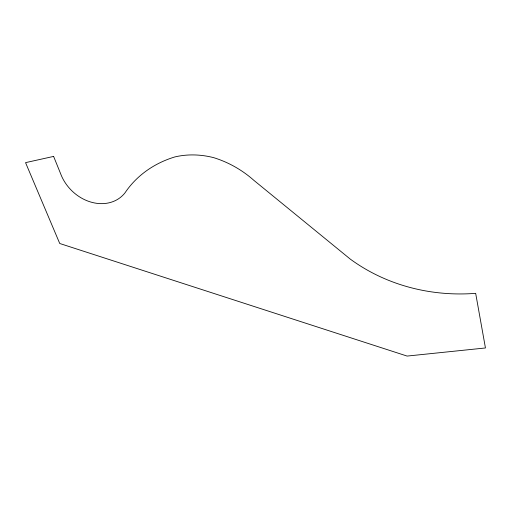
<?xml version="1.0" encoding="UTF-8"?>
<svg xmlns="http://www.w3.org/2000/svg" width="511" height="511" viewBox="0 0 511 511"><rect width="100%" height="100%" fill="white"/><g stroke="black" fill="none" stroke-linecap="round" stroke-linejoin="round"><path stroke-width="0.77" d="M53.61 156.411L25.55 162.639L59.736 243.492L407.107 356.071L485.45 347.965L475.664 293.34A187.435 170.763 -18.1 0 1 350.259 259.09L253.865 180.345A93.283 79.326 32.8 0 0 213.79 157.688A80.412 68.998 33 0 0 174.8 156.947A116.112 98.629 29 0 0 124.978 192.871A39.986 32.991 45.5 0 1 90.543 201.973A39.986 32.991 45.5 0 1 60.509 173.427L53.61 156.411"/></g></svg>
